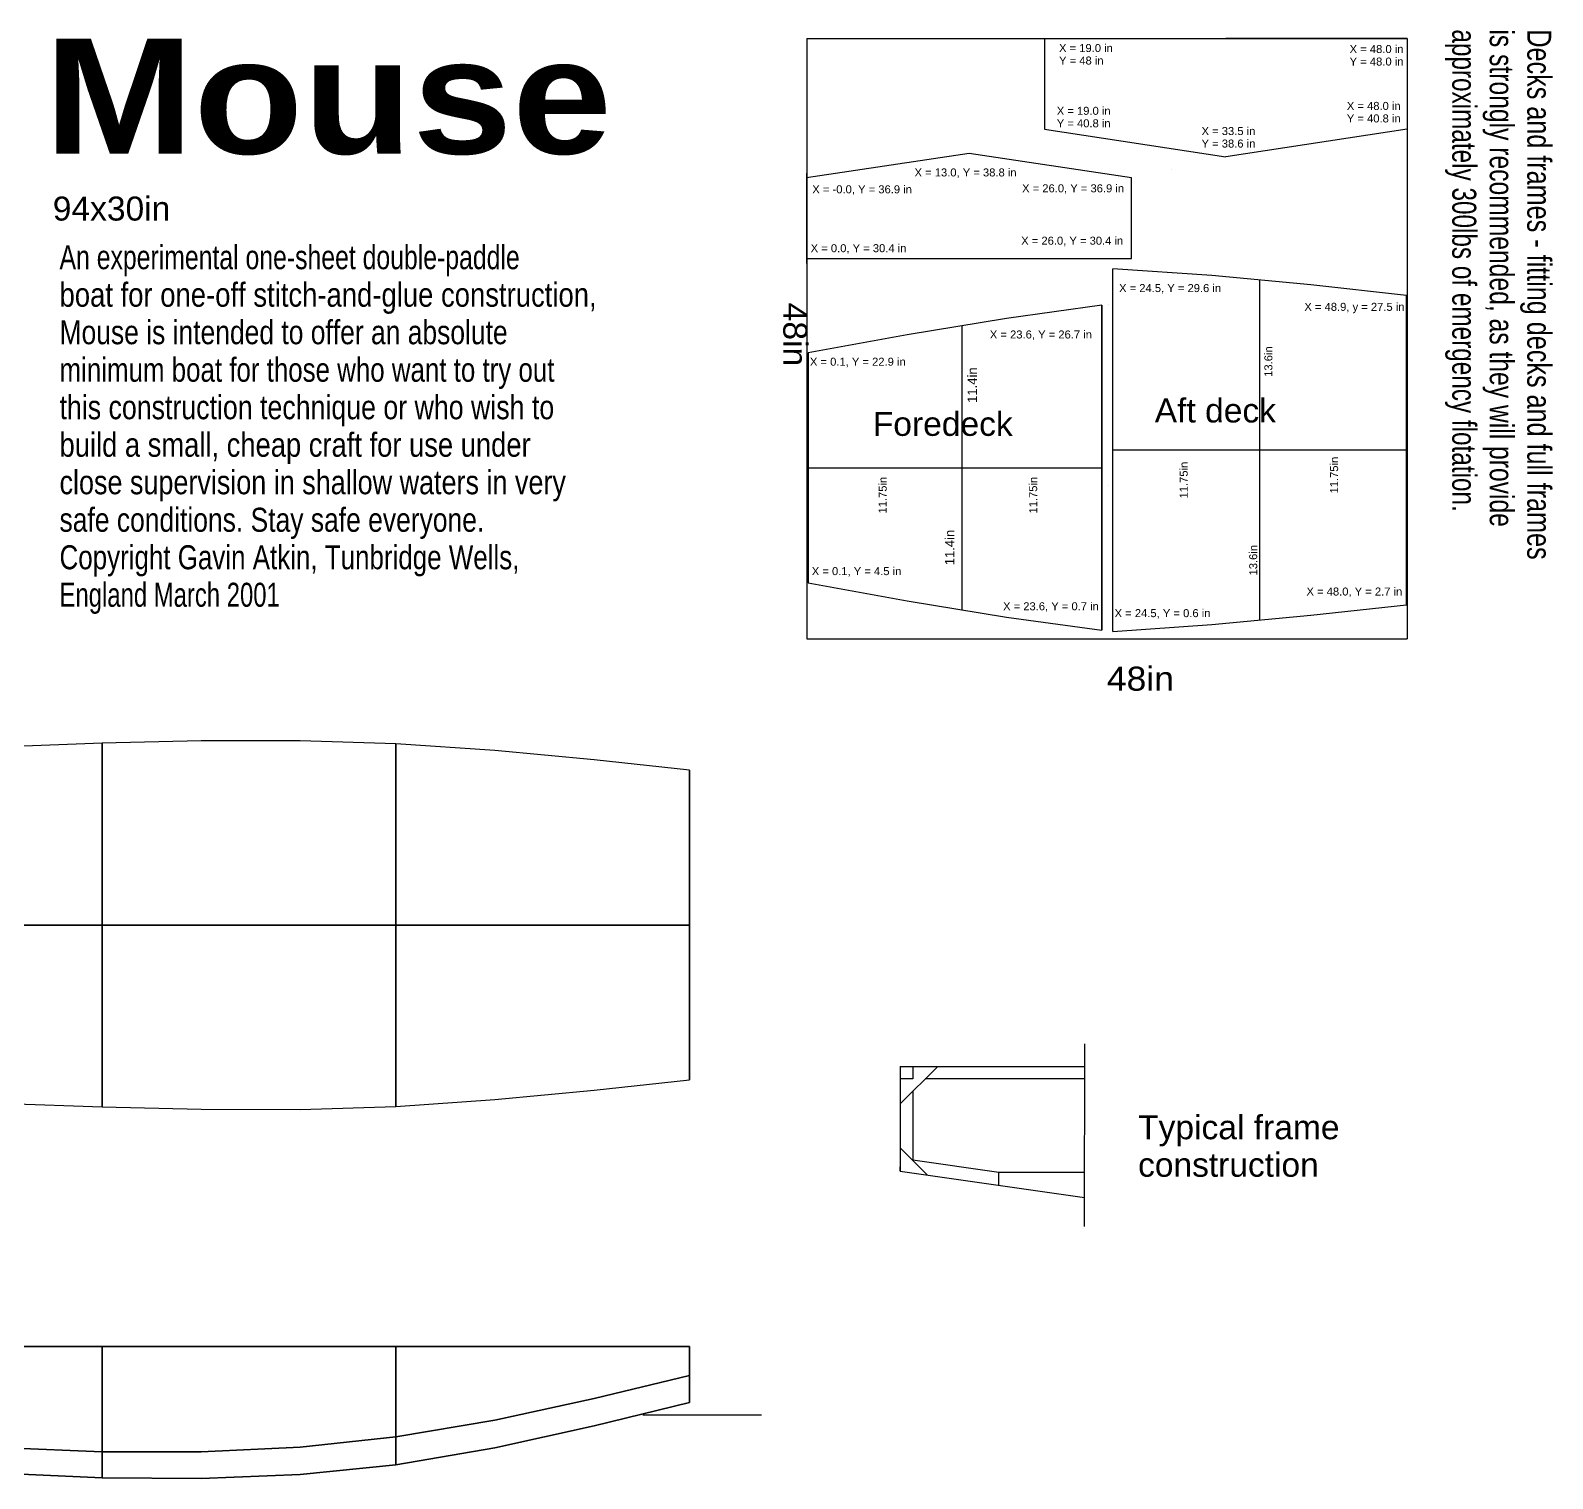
# Model space of a CAD drawing. Extents: x 197 to 418, y 37 to 156.
# Drawn here: x 296.1 to 417.8, y 40.3 to 156.1 of the extents above; entities that cross this region are included whole.
import ezdxf
from ezdxf.enums import TextEntityAlignment as Align

# ---------------------------------------------------------------- set-up
doc = ezdxf.new("R2010")
doc.units = 0
doc.styles.add('_TCW_TXTSTY_2', font='ARIBLK.SHX')
doc.styles.get("Standard").update_dxf_attribs({"font": 'ARIAL.SHX'})

msp = doc.modelspace()

# ---------------------------------------------------------------- linework, layer by layer
at = {"color": 7, "linetype": 'Continuous'}
for p, q in [((358.19, 155.45), (358.19, 107.45)), ((358.19, 155.45), (406.19, 155.45)), ((377.19, 155.45), (391.69, 155.45)), ((406.19, 155.45), (391.69, 155.45)), ((406.19, 155.45), (406.19, 107.45)), ((394.4, 136.12), (394.4, 108.97)), ((370.58, 132.5), (370.59, 109.74)), ((358.19, 107.45), (406.19, 107.45)), ((380.4, 75.05), (380.38, 60.45)), ((365.65, 73.25), (365.65, 64.87)), ((365.65, 73.25), (365.65, 73.25)), ((365.65, 73.25), (365.65, 73.11)), ((365.65, 73.25), (380.4, 73.25)), ((365.65, 70.25), (368.65, 73.25)), ((366.65, 73.25), (366.65, 72.25)), ((366.65, 72.25), (365.65, 72.25)), ((380.4, 72.25), (367.65, 72.25)), ((366.65, 71.25), (366.65, 65.74)), ((367.83, 64.56), (365.65, 66.74)), ((373.53, 64.75), (366.65, 65.74)), ((380.4, 64.76), (373.52, 64.76)), ((373.52, 64.76), (373.52, 63.73)), ((354.56, 45.36), (345.06, 45.36))]:
    msp.add_line(p, q, dxfattribs=at)
for p, q in [((377.19, 155.45), (377.19, 148.22)), ((391.64, 155.46), (391.64, 155.46)), ((391.64, 155.46), (391.64, 155.46)), ((406.19, 155.45), (406.19, 148.22)), ((377.19, 148.22), (391.69, 146)), ((406.19, 148.22), (391.69, 146)), ((371.16, 146.27), (358.16, 144.32)), ((384.16, 144.32), (371.16, 146.27)), ((371.16, 146.27), (371.16, 146.27)), ((387.34, 144.96), (387.34, 144.96)), ((387.34, 144.96), (387.34, 144.96)), ((406.19, 145.15), (406.19, 145.15)), ((406.19, 145.15), (406.19, 145.15)), ((358.16, 144.32), (358.16, 137.87)), ((358.17, 144.7), (358.17, 137.47)), ((384.16, 137.87), (384.16, 144.32)), ((358.16, 137.87), (371.16, 137.87)), ((371.16, 137.87), (384.16, 137.87)), ((382.65, 122.54), (382.65, 137.04)), ((390.58, 136.5), (382.65, 137.04)), ((398.51, 135.75), (390.58, 136.5)), ((398.51, 135.75), (390.58, 136.5)), ((406.15, 134.92), (398.51, 135.75)), ((406.15, 134.92), (398.51, 135.75)), ((381.78, 134.13), (374.15, 133.08)), ((381.78, 134.13), (374.15, 133.08)), ((381.78, 121.13), (381.78, 134.13)), ((381.78, 134.13), (381.78, 134.13)), ((381.78, 134.13), (381.78, 121.13)), ((382.32, 134.21), (382.32, 134.21)), ((406.15, 122.54), (406.15, 134.92)), ((406.15, 134.92), (406.15, 134.92)), ((406.15, 134.92), (406.15, 122.54)), ((406.15, 110.16), (406.15, 134.92)), ((406.15, 110.16), (406.15, 134.92)), ((374.15, 133.08), (366.22, 131.77)), ((374.15, 133.08), (366.22, 131.77)), ((366.22, 131.77), (358.28, 130.33)), ((366.22, 131.77), (358.28, 130.33)), ((358.28, 121.14), (358.28, 130.33)), ((358.28, 130.33), (358.28, 130.33)), ((358.28, 130.33), (358.28, 121.14)), ((358.28, 130.33), (358.28, 111.93)), ((358.53, 129.78), (358.53, 129.78)), ((382.65, 108.04), (382.65, 122.54)), ((406.15, 122.54), (382.65, 122.54)), ((406.15, 122.54), (406.15, 110.16)), ((406.15, 110.16), (406.15, 122.54)), ((406.15, 122.54), (406.15, 122.54)), ((406.15, 122.54), (406.15, 122.54)), ((406.15, 122.54), (406.15, 122.54)), ((358.28, 121.12), (358.28, 121.14)), ((358.28, 121.14), (358.28, 121.12)), ((358.28, 121.14), (358.28, 121.12)), ((358.28, 121.12), (381.78, 121.13)), ((358.28, 121.12), (358.28, 111.93)), ((358.28, 111.93), (358.28, 121.12)), ((381.78, 121.13), (381.78, 108.13)), ((381.78, 108.13), (381.78, 121.13)), ((381.78, 121.13), (381.78, 121.13)), ((382.32, 119.71), (382.32, 119.71)), ((358.28, 111.93), (358.28, 111.93)), ((358.28, 111.93), (366.22, 110.49)), ((358.28, 111.93), (366.22, 110.49)), ((366.22, 110.49), (374.15, 109.17)), ((366.22, 110.49), (374.15, 109.17)), ((398.51, 109.33), (406.15, 110.16)), ((398.51, 109.33), (406.15, 110.16)), ((406.15, 110.16), (406.15, 110.16)), ((374.15, 109.17), (381.78, 108.13)), ((374.15, 109.17), (381.78, 108.13)), ((382.65, 108.04), (390.58, 108.58)), ((382.65, 108.04), (390.58, 108.58)), ((390.58, 108.58), (398.51, 109.33)), ((390.58, 108.58), (398.51, 109.33)), ((381.78, 108.13), (381.78, 108.13)), ((301.81, 99.11), (294.17, 98.81)), ((301.81, 99.11), (294.17, 98.81)), ((309.74, 99.29), (301.81, 99.11)), ((309.74, 99.29), (301.81, 99.11)), ((301.81, 84.55), (301.81, 99.11)), ((301.81, 99.11), (301.81, 99.11)), ((301.81, 99.11), (301.81, 84.55)), ((317.67, 99.29), (309.74, 99.29)), ((317.67, 99.29), (309.74, 99.29)), ((325.31, 99.05), (317.67, 99.29)), ((325.31, 99.05), (317.67, 99.29)), ((325.31, 84.55), (325.31, 99.05)), ((325.31, 99.05), (325.31, 99.05)), ((325.31, 99.05), (325.31, 84.55)), ((333.24, 98.51), (325.31, 99.05)), ((333.24, 98.51), (325.31, 99.05)), ((341.17, 97.76), (333.24, 98.51)), ((341.17, 97.76), (333.24, 98.51)), ((348.81, 96.93), (341.17, 97.76)), ((348.81, 96.93), (341.17, 97.76)), ((348.81, 84.55), (348.81, 96.93)), ((348.81, 96.93), (348.81, 96.93)), ((348.81, 96.93), (348.81, 84.55)), ((348.81, 72.17), (348.81, 96.93)), ((348.81, 72.17), (348.81, 96.93)), ((294.17, 84.55), (301.81, 84.55)), ((301.81, 84.55), (294.17, 84.55)), ((294.17, 84.55), (301.81, 84.55)), ((301.81, 84.55), (294.17, 84.55)), ((301.81, 84.55), (301.81, 70)), ((301.81, 70), (301.81, 84.55)), ((301.81, 84.55), (301.81, 84.55)), ((301.81, 84.55), (309.74, 84.55)), ((309.74, 84.55), (301.81, 84.55)), ((301.81, 84.55), (309.74, 84.55)), ((309.74, 84.55), (301.81, 84.55)), ((309.74, 84.55), (317.67, 84.55)), ((317.67, 84.55), (309.74, 84.55)), ((309.74, 84.55), (317.67, 84.55)), ((317.67, 84.55), (309.74, 84.55)), ((317.67, 84.55), (325.31, 84.55)), ((325.31, 84.55), (317.67, 84.55)), ((317.67, 84.55), (325.31, 84.55)), ((325.31, 84.55), (317.67, 84.55)), ((325.31, 84.55), (325.31, 70.05)), ((325.31, 70.05), (325.31, 84.55)), ((325.31, 84.55), (325.31, 84.55)), ((325.31, 84.55), (333.24, 84.55)), ((333.24, 84.55), (325.31, 84.55)), ((325.31, 84.55), (333.24, 84.55)), ((333.24, 84.55), (325.31, 84.55)), ((333.24, 84.55), (341.17, 84.55)), ((341.17, 84.55), (333.24, 84.55)), ((333.24, 84.55), (341.17, 84.55)), ((341.17, 84.55), (333.24, 84.55)), ((341.17, 84.55), (348.81, 84.55)), ((348.81, 84.55), (341.17, 84.55)), ((341.17, 84.55), (348.81, 84.55)), ((348.81, 84.55), (341.17, 84.55)), ((348.81, 84.55), (348.81, 72.17)), ((348.81, 72.17), (348.81, 84.55)), ((348.81, 84.55), (348.81, 84.55)), ((348.81, 84.55), (348.81, 84.55)), ((348.81, 84.55), (348.81, 84.55)), ((365.65, 73.25), (365.65, 73.25)), ((380.38, 73.25), (380.38, 73.25)), ((380.38, 73.25), (380.38, 73.25)), ((380.38, 73.25), (380.39, 73.25)), ((380.4, 73.25), (380.38, 73.25)), ((380.39, 73.25), (380.39, 73.25)), ((380.39, 73.25), (380.39, 73.25)), ((380.39, 73.25), (380.39, 73.25)), ((380.39, 73.25), (380.39, 73.25)), ((380.39, 73.25), (380.39, 73.25)), ((380.39, 73.25), (380.39, 73.25)), ((380.39, 73.25), (380.39, 73.25)), ((380.39, 73.25), (380.39, 73.25)), ((380.39, 73.25), (380.39, 73.25)), ((380.39, 73.25), (380.39, 73.25)), ((380.39, 73.25), (380.39, 73.25)), ((380.39, 73.25), (380.39, 73.25)), ((380.39, 73.25), (380.39, 73.25)), ((380.39, 73.25), (380.39, 73.25)), ((380.39, 73.25), (380.39, 73.25)), ((380.39, 73.25), (380.39, 73.25)), ((380.39, 73.25), (380.39, 73.25)), ((380.39, 73.25), (380.39, 73.25)), ((380.39, 73.25), (380.39, 73.25)), ((380.39, 73.25), (380.39, 73.25)), ((380.39, 73.25), (380.39, 73.25)), ((380.39, 73.25), (380.4, 73.25)), ((341.17, 71.34), (348.81, 72.17)), ((341.17, 71.34), (348.81, 72.17)), ((348.81, 72.17), (348.81, 72.17)), ((333.24, 70.59), (341.17, 71.34)), ((333.24, 70.59), (341.17, 71.34)), ((294.17, 70.29), (301.81, 70)), ((294.17, 70.29), (301.81, 70)), ((301.81, 70), (301.81, 70)), ((301.81, 70), (309.74, 69.82)), ((301.81, 70), (309.74, 69.82)), ((309.74, 69.82), (317.67, 69.81)), ((309.74, 69.82), (317.67, 69.81)), ((317.67, 69.81), (325.31, 70.05)), ((317.67, 69.81), (325.31, 70.05)), ((325.31, 70.05), (333.24, 70.59)), ((325.31, 70.05), (333.24, 70.59)), ((325.31, 70.05), (325.31, 70.05)), ((380.38, 70), (380.4, 70)), ((380.4, 70), (380.38, 70)), ((365.65, 64.87), (365.65, 65.21)), ((365.65, 64.87), (380.39, 62.75)), ((380.39, 62.75), (380.39, 62.75)), ((294.17, 50.84), (301.81, 50.84)), ((301.81, 50.84), (294.17, 50.84)), ((294.17, 50.84), (301.81, 50.84)), ((301.81, 50.84), (294.17, 50.84)), ((301.81, 50.84), (301.81, 50.84)), ((301.81, 50.84), (301.81, 42.43)), ((301.81, 42.43), (301.81, 50.84)), ((301.81, 50.84), (301.81, 50.84)), ((301.81, 50.84), (309.74, 50.84)), ((309.74, 50.84), (301.81, 50.84)), ((301.81, 50.84), (309.74, 50.84)), ((309.74, 50.84), (301.81, 50.84)), ((309.74, 50.84), (317.67, 50.84)), ((317.67, 50.84), (309.74, 50.84)), ((309.74, 50.84), (317.67, 50.84)), ((317.67, 50.84), (309.74, 50.84)), ((317.67, 50.84), (325.31, 50.84)), ((325.31, 50.84), (317.67, 50.84)), ((317.67, 50.84), (325.31, 50.84)), ((325.31, 50.84), (317.67, 50.84)), ((325.31, 50.84), (325.31, 50.84)), ((325.31, 50.84), (325.31, 43.61)), ((325.31, 43.61), (325.31, 50.84)), ((325.31, 50.84), (325.31, 50.84)), ((325.31, 50.84), (333.24, 50.84)), ((333.24, 50.84), (325.31, 50.84)), ((325.31, 50.84), (333.24, 50.84)), ((333.24, 50.84), (325.31, 50.84)), ((333.24, 50.84), (341.17, 50.84)), ((341.17, 50.84), (333.24, 50.84)), ((333.24, 50.84), (341.17, 50.84)), ((341.17, 50.84), (333.24, 50.84)), ((341.17, 50.84), (348.81, 50.84)), ((348.81, 50.84), (341.17, 50.84)), ((341.17, 50.84), (348.81, 50.84)), ((348.81, 50.84), (341.17, 50.84)), ((348.81, 50.84), (348.81, 50.84)), ((348.81, 50.84), (348.81, 48.52)), ((348.81, 48.52), (348.81, 50.84)), ((348.81, 50.84), (348.81, 50.84)), ((348.81, 50.84), (348.81, 50.84)), ((348.81, 50.84), (348.81, 50.84)), ((341.17, 46.68), (348.81, 48.52)), ((348.81, 48.52), (341.17, 46.68)), ((348.81, 48.52), (348.81, 46.36)), ((348.81, 46.36), (348.81, 48.52)), ((348.81, 48.52), (348.81, 48.52)), ((333.24, 44.96), (341.17, 46.68)), ((341.17, 46.68), (333.24, 44.96)), ((341.17, 44.49), (348.81, 46.36)), ((348.81, 46.36), (341.17, 44.49)), ((348.81, 46.36), (348.81, 46.36)), ((348.81, 46.36), (348.81, 46.36)), ((325.31, 43.61), (333.24, 44.96)), ((333.24, 44.96), (325.31, 43.61)), ((333.24, 42.74), (341.17, 44.49)), ((341.17, 44.49), (333.24, 42.74)), ((294.17, 42.74), (301.81, 42.43)), ((301.81, 42.43), (294.17, 42.74)), ((309.74, 42.42), (317.67, 42.8)), ((317.67, 42.8), (309.74, 42.42)), ((317.67, 42.8), (325.31, 43.61)), ((325.31, 43.61), (317.67, 42.8)), ((325.31, 43.61), (325.31, 41.39)), ((325.31, 41.39), (325.31, 43.61)), ((325.31, 41.39), (333.24, 42.74)), ((333.24, 42.74), (325.31, 41.39)), ((301.81, 42.43), (301.81, 40.34)), ((301.81, 40.34), (301.81, 42.43)), ((301.81, 42.43), (309.74, 42.42)), ((309.74, 42.42), (301.81, 42.43)), ((294.17, 40.68), (301.81, 40.34)), ((301.81, 40.34), (294.17, 40.68)), ((301.81, 40.34), (301.81, 40.34)), ((301.81, 40.34), (309.74, 40.28)), ((309.74, 40.28), (301.81, 40.34)), ((309.74, 40.28), (317.67, 40.61)), ((317.67, 40.61), (309.74, 40.28)), ((317.67, 40.61), (325.31, 41.39)), ((325.31, 41.39), (317.67, 40.61)), ((325.31, 41.39), (325.31, 41.39))]:
    msp.add_line(p, q)

# ---------------------------------------------------------------- texts
for s, height, rotation, p, p2 in [('approximately 300lbs of emergency flotation.', 1.92, -90, (409.81, 156.19), (409.81, 117.61)), ('is strongly recommended, as they will provide ', 1.92, -90, (412.81, 156.19), (412.81, 115.85)), ('Decks and frames - fitting decks and full frames ', 1.92, -90, (415.81, 156.19), (415.81, 113.22)), ('48in', 1.92, -90, (356.3, 134.33), (356.3, 129.25)), ('13.6in', 0.64, 90, (395.42, 128.4), (395.42, 130.84)), ('11.4in', 0.75, 90, (371.79, 126.32), (371.79, 129.16)), ('11.75in', 0.64, 90, (400.68, 119.07), (400.68, 122.01)), ('11.75in', 0.64, 90, (388.65, 118.67), (388.65, 121.61)), ('11.75in', 0.64, 90, (364.57, 117.47), (364.57, 120.4)), ('11.75in', 0.64, 90, (376.61, 117.47), (376.61, 120.4)), ('11.4in', 0.75, 90, (369.99, 113.33), (369.99, 116.17)), ('13.6in', 0.64, 90, (394.21, 112.52), (394.21, 114.95))]:
    msp.add_text(s, height=height, rotation=rotation, dxfattribs=at).set_placement(p, p2, align=Align.FIT)
at = {"color": 7, "linetype": 'Continuous', "style": '_TCW_TXTSTY_2'}
msp.add_text('Mouse', height=9.2, dxfattribs=at).set_placement((297.2, 146.24), (342.59, 146.24), align=Align.FIT)
at = {"color": 7, "linetype": 'Continuous'}
for s, height, p, p2 in [('  X = 19.0 in', 0.64, (377.86, 154.38), (382.66, 154.38)), ('  X = 48.0 in', 0.64, (401.1, 154.3), (405.91, 154.3)), ('  Y = 48 in', 0.64, (377.86, 153.38), (381.92, 153.38)), ('  Y = 48.0 in', 0.64, (401.1, 153.3), (405.91, 153.3)), ('  X = 19.0 in', 0.64, (377.68, 149.36), (382.48, 149.36)), ('  X = 48.0 in', 0.64, (400.88, 149.75), (405.68, 149.75)), ('  Y = 40.8 in', 0.64, (377.68, 148.36), (382.48, 148.36)), ('  Y = 40.8 in', 0.64, (400.88, 148.75), (405.68, 148.75)), ('  X = 33.5 in', 0.64, (389.26, 147.74), (394.06, 147.74)), ('  Y = 38.6 in', 0.64, (389.26, 146.74), (394.06, 146.74)), ('X = 13.0, Y = 38.8 in', 0.64, (366.8, 144.43), (374.96, 144.43)), ('X = -0.0, Y = 36.9 in', 0.64, (358.62, 143.08), (366.59, 143.08)), ('X = 26.0, Y = 36.9 in', 0.64, (375.4, 143.16), (383.56, 143.16)), ('94x30in', 1.92, (297.87, 140.9), (307.27, 140.9)), ('An experimental one-sheet double-paddle ', 1.92, (298.41, 137.01), (335.77, 137.01)), ('X = 0.0, Y = 30.4 in', 0.64, (358.49, 138.37), (366.15, 138.37)), ('X = 26.0, Y = 30.4 in', 0.64, (375.33, 138.97), (383.49, 138.97)), ('boat for one-off stitch-and-glue construction,', 1.92, (298.41, 134.01), (341.37, 134.01)), ('X = 24.5, Y = 29.6 in', 0.64, (383.16, 135.18), (391.32, 135.18)), ('X = 48.9, y = 27.5 in', 0.64, (397.98, 133.68), (405.99, 133.68)), ('Mouse is intended to offer an absolute ', 1.92, (298.41, 131.01), (334.84, 131.01)), ('X = 23.6, Y = 26.7 in', 0.64, (372.82, 131.47), (380.99, 131.47)), ('minimum boat for those who want to try out ', 1.92, (298.41, 128.01), (338.57, 128.01)), ('X = 0.1, Y = 22.9 in', 0.64, (358.43, 129.29), (366.09, 129.29)), ('this construction technique or who wish to ', 1.92, (298.41, 125.01), (338.57, 125.01)), ('Aft deck', 1.92, (386.01, 124.75), (395.71, 124.75)), ('Foredeck', 1.92, (363.46, 123.68), (374.65, 123.68)), ('build a small, cheap craft for use under ', 1.92, (298.41, 122.01), (336.7, 122.01)), ('close supervision in shallow waters in very ', 1.92, (298.41, 119.01), (339.51, 119.01)), ('safe conditions. Stay safe everyone. ', 1.92, (298.41, 116.01), (332.97, 116.01)), ('Copyright Gavin Atkin, Tunbridge Wells, ', 1.92, (298.41, 113.01), (335.77, 113.01)), ('England March 2001  ', 1.92, (298.41, 110.01), (317.09, 110.01)), ('X = 0.1, Y = 4.5 in', 0.64, (358.58, 112.54), (365.74, 112.54)), ('X = 48.0, Y = 2.7 in', 0.64, (398.15, 110.91), (405.81, 110.91)), ('X = 23.6, Y = 0.7 in', 0.64, (373.88, 109.73), (381.54, 109.73)), ('X = 24.5, Y = 0.6 in', 0.64, (382.8, 109.18), (390.47, 109.18)), ('48in', 1.92, (382.18, 103.3), (387.55, 103.3)), ('Typical frame ', 1.92, (384.68, 67.42), (401.54, 67.42)), ('construction', 1.92, (384.68, 64.42), (399.13, 64.42))]:
    msp.add_text(s, height=height, dxfattribs=at).set_placement(p, p2, align=Align.FIT)

doc.saveas('drawing.dxf')
